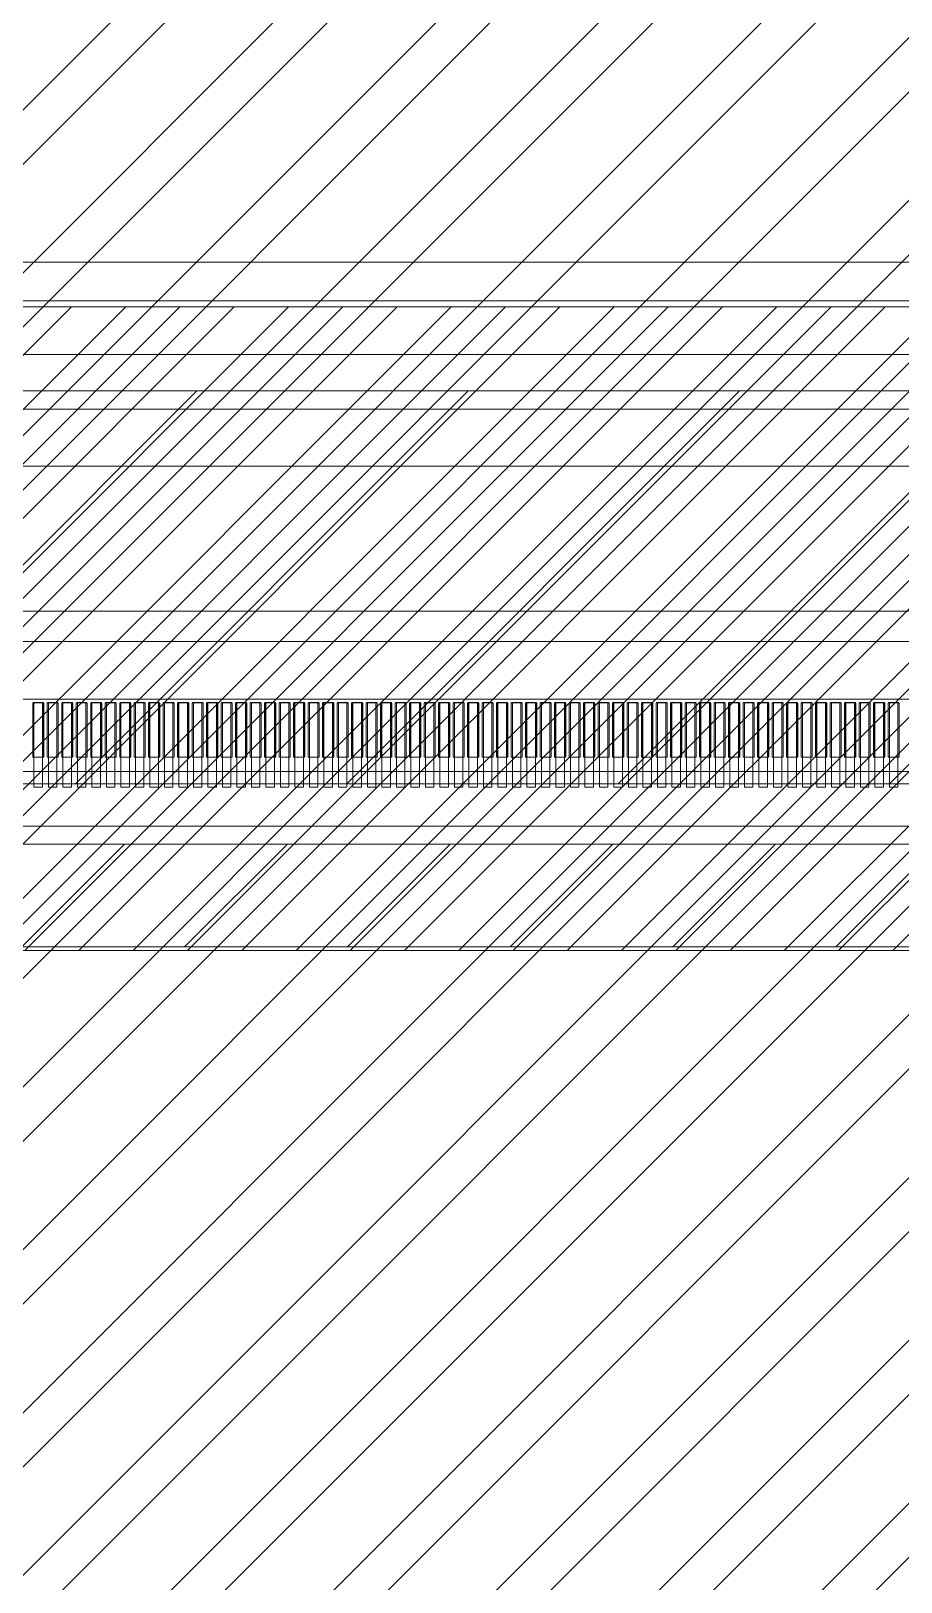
# Model space of a CAD drawing. Header units: millimetres. Extents: x 1065 to 1969, y -17351 to -16712.
# Drawn here: x 1408.69 to 1415.89, y -17109.19 to -17096.36 of the extents above; entities that cross this region are included whole.
import ezdxf

# ---------------------------------------------------------------- set-up
doc = ezdxf.new("R2010")
doc.units = ezdxf.units.MM
doc.layers.get('0').update_dxf_attribs({"lineweight": 20})
doc.layers.add('_', color=7, linetype='Continuous')
for name, color, linetype, lineweight in [('bl', 7, 'Continuous', 25), ('chip_btm.drawing', 9, 'Continuous', 100), ('chip_top.drawing', 3, 'Continuous', 100), ('DIM', 3, 'Continuous', 20), ('dummy.drawing', 7, 'Continuous', 100), ('epin', 13, 'Continuous', 9), ('FPC', 1, 'Continuous', 13), ('GE.drawing', 6, 'Continuous', 100), ('GE_MASK.drawing', 5, 'Continuous', 100), ('L245.P200', 19, 'Continuous', 100), ('下扩散', 201, 'Continuous', 13)]:
    doc.layers.add(name, color=color, linetype=linetype, lineweight=lineweight)

# ---------------------------------------------------------------- blocks, each defined once
blk = doc.blocks.new('*u15')
at = {"color": 2, "lineweight": 5}
for points in [[(0.395, 0.349), (0.325, 0.349), (0.325, -0.351), (0.395, -0.351)], [(0.515, 0.349), (0.445, 0.349), (0.445, -0.351), (0.515, -0.351)], [(0.635, 0.349), (0.565, 0.349), (0.565, -0.351), (0.635, -0.351)], [(0.755, 0.349), (0.685, 0.349), (0.685, -0.351), (0.755, -0.351)], [(0.875, 0.349), (0.805, 0.349), (0.805, -0.351), (0.875, -0.351)], [(0.995, 0.349), (0.925, 0.349), (0.925, -0.351), (0.995, -0.351)], [(1.115, 0.349), (1.045, 0.349), (1.045, -0.351), (1.115, -0.351)], [(1.235, 0.349), (1.165, 0.349), (1.165, -0.351), (1.235, -0.351)], [(1.355, 0.349), (1.285, 0.349), (1.285, -0.351), (1.355, -0.351)], [(1.475, 0.349), (1.405, 0.349), (1.405, -0.351), (1.475, -0.351)], [(1.595, 0.349), (1.525, 0.349), (1.525, -0.351), (1.595, -0.351)], [(1.715, 0.349), (1.645, 0.349), (1.645, -0.351), (1.715, -0.351)], [(1.835, 0.349), (1.765, 0.349), (1.765, -0.351), (1.835, -0.351)], [(1.955, 0.349), (1.885, 0.349), (1.885, -0.351), (1.955, -0.351)], [(2.075, 0.349), (2.005, 0.349), (2.005, -0.351), (2.075, -0.351)], [(2.195, 0.349), (2.125, 0.349), (2.125, -0.351), (2.195, -0.351)], [(2.315, 0.349), (2.245, 0.349), (2.245, -0.351), (2.315, -0.351)], [(2.435, 0.349), (2.365, 0.349), (2.365, -0.351), (2.435, -0.351)], [(2.555, 0.349), (2.485, 0.349), (2.485, -0.351), (2.555, -0.351)], [(2.675, 0.349), (2.605, 0.349), (2.605, -0.351), (2.675, -0.351)], [(2.795, 0.349), (2.725, 0.349), (2.725, -0.351), (2.795, -0.351)], [(2.915, 0.349), (2.845, 0.349), (2.845, -0.351), (2.915, -0.351)], [(3.035, 0.349), (2.965, 0.349), (2.965, -0.351), (3.035, -0.351)], [(3.155, 0.349), (3.085, 0.349), (3.085, -0.351), (3.155, -0.351)], [(3.275, 0.349), (3.205, 0.349), (3.205, -0.351), (3.275, -0.351)], [(3.395, 0.349), (3.325, 0.349), (3.325, -0.351), (3.395, -0.351)], [(3.515, 0.349), (3.445, 0.349), (3.445, -0.351), (3.515, -0.351)], [(3.635, 0.349), (3.565, 0.349), (3.565, -0.351), (3.635, -0.351)], [(3.755, 0.349), (3.685, 0.349), (3.685, -0.351), (3.755, -0.351)], [(3.875, 0.349), (3.805, 0.349), (3.805, -0.351), (3.875, -0.351)], [(3.995, 0.349), (3.925, 0.349), (3.925, -0.351), (3.995, -0.351)], [(4.115, 0.349), (4.045, 0.349), (4.045, -0.351), (4.115, -0.351)], [(4.235, 0.349), (4.165, 0.349), (4.165, -0.351), (4.235, -0.351)], [(4.355, 0.349), (4.285, 0.349), (4.285, -0.351), (4.355, -0.351)], [(4.475, 0.349), (4.405, 0.349), (4.405, -0.351), (4.475, -0.351)], [(4.595, 0.349), (4.525, 0.349), (4.525, -0.351), (4.595, -0.351)], [(4.715, 0.349), (4.645, 0.349), (4.645, -0.351), (4.715, -0.351)], [(4.835, 0.349), (4.765, 0.349), (4.765, -0.351), (4.835, -0.351)], [(4.955, 0.349), (4.885, 0.349), (4.885, -0.351), (4.955, -0.351)], [(5.075, 0.349), (5.005, 0.349), (5.005, -0.351), (5.075, -0.351)], [(5.195, 0.349), (5.125, 0.349), (5.125, -0.351), (5.195, -0.351)], [(5.315, 0.349), (5.245, 0.349), (5.245, -0.351), (5.315, -0.351)], [(5.435, 0.349), (5.365, 0.349), (5.365, -0.351), (5.435, -0.351)], [(5.555, 0.349), (5.485, 0.349), (5.485, -0.351), (5.555, -0.351)], [(5.675, 0.349), (5.605, 0.349), (5.605, -0.351), (5.675, -0.351)], [(5.795, 0.349), (5.725, 0.349), (5.725, -0.351), (5.795, -0.351)], [(5.915, 0.349), (5.845, 0.349), (5.845, -0.351), (5.915, -0.351)], [(6.035, 0.349), (5.965, 0.349), (5.965, -0.351), (6.035, -0.351)], [(6.155, 0.349), (6.085, 0.349), (6.085, -0.351), (6.155, -0.351)], [(6.275, 0.349), (6.205, 0.349), (6.205, -0.351), (6.275, -0.351)], [(6.395, 0.349), (6.325, 0.349), (6.325, -0.351), (6.395, -0.351)], [(6.515, 0.349), (6.445, 0.349), (6.445, -0.351), (6.515, -0.351)], [(6.635, 0.349), (6.565, 0.349), (6.565, -0.351), (6.635, -0.351)], [(6.755, 0.349), (6.685, 0.349), (6.685, -0.351), (6.755, -0.351)], [(6.875, 0.349), (6.805, 0.349), (6.805, -0.351), (6.875, -0.351)], [(6.995, 0.349), (6.925, 0.349), (6.925, -0.351), (6.995, -0.351)], [(7.115, 0.349), (7.045, 0.349), (7.045, -0.351), (7.115, -0.351)], [(7.235, 0.349), (7.165, 0.349), (7.165, -0.351), (7.235, -0.351)], [(7.355, 0.349), (7.285, 0.349), (7.285, -0.351), (7.355, -0.351)], [(7.475, 0.349), (7.405, 0.349), (7.405, -0.351), (7.475, -0.351)]]:
    blk.add_lwpolyline(points, close=True, dxfattribs=at)
blk = doc.blocks.new('*u17')
at = {"color": 2, "lineweight": 5}
blk.add_lwpolyline([(-137.98, 90.177), (-0.98, 90.177), (-0.98, -130.223), (-137.98, -130.223)], close=True, dxfattribs=at)
at = {"layer": 'chip_btm.drawing', "color": 4, "linetype": 'Continuous', "lineweight": 5}
blk.add_lwpolyline([(-138.96, -134.119), (0, -134.119), (0, 91.057), (-138.96, 91.057)], close=True, dxfattribs=at)
at = {"layer": 'chip_top.drawing', "color": 125, "linetype": 'Continuous', "lineweight": 5}
blk.add_lwpolyline([(-138.96, -131.119), (0, -131.119), (0, 91.057), (-138.96, 91.057)], close=True, dxfattribs=at)
blk.add_lwpolyline([(-138.96, -131.119), (0, -131.119), (0, 91.057), (-138.96, 91.057)], close=True, dxfattribs=at)
at = {"layer": 'chip_top.drawing', "color": 4, "linetype": 'Continuous', "lineweight": 5}
blk.add_lwpolyline([(-138.96, -131.119), (0, -131.119), (0, 91.057), (-138.96, 91.057)], close=True, dxfattribs=at)
at = {"layer": 'dummy.drawing', "color": 2, "linetype": 'Continuous', "lineweight": 5}
for points in [[(-66.645, -133.999), (-66.555, -133.999), (-66.555, -133.549), (-66.645, -133.549)], [(-66.525, -133.999), (-66.435, -133.999), (-66.435, -133.549), (-66.525, -133.549)], [(-66.405, -133.999), (-66.315, -133.999), (-66.315, -133.549), (-66.405, -133.549)], [(-66.285, -133.999), (-66.195, -133.999), (-66.195, -133.549), (-66.285, -133.549)], [(-66.165, -133.999), (-66.075, -133.999), (-66.075, -133.549), (-66.165, -133.549)], [(-66.045, -133.999), (-65.955, -133.999), (-65.955, -133.549), (-66.045, -133.549)], [(-65.925, -133.999), (-65.835, -133.999), (-65.835, -133.549), (-65.925, -133.549)], [(-65.805, -133.999), (-65.715, -133.999), (-65.715, -133.549), (-65.805, -133.549)], [(-65.685, -133.999), (-65.595, -133.999), (-65.595, -133.549), (-65.685, -133.549)], [(-65.565, -133.999), (-65.475, -133.999), (-65.475, -133.549), (-65.565, -133.549)], [(-65.445, -133.999), (-65.355, -133.999), (-65.355, -133.549), (-65.445, -133.549)], [(-65.325, -133.999), (-65.235, -133.999), (-65.235, -133.549), (-65.325, -133.549)], [(-65.205, -133.999), (-65.115, -133.999), (-65.115, -133.549), (-65.205, -133.549)], [(-65.085, -133.999), (-64.995, -133.999), (-64.995, -133.549), (-65.085, -133.549)], [(-64.965, -133.999), (-64.875, -133.999), (-64.875, -133.549), (-64.965, -133.549)], [(-64.845, -133.999), (-64.755, -133.999), (-64.755, -133.549), (-64.845, -133.549)], [(-64.725, -133.999), (-64.635, -133.999), (-64.635, -133.549), (-64.725, -133.549)], [(-64.605, -133.999), (-64.515, -133.999), (-64.515, -133.549), (-64.605, -133.549)], [(-64.485, -133.999), (-64.395, -133.999), (-64.395, -133.549), (-64.485, -133.549)], [(-64.365, -133.999), (-64.275, -133.999), (-64.275, -133.549), (-64.365, -133.549)], [(-64.245, -133.999), (-64.155, -133.999), (-64.155, -133.549), (-64.245, -133.549)], [(-64.125, -133.999), (-64.035, -133.999), (-64.035, -133.549), (-64.125, -133.549)], [(-64.005, -133.999), (-63.915, -133.999), (-63.915, -133.549), (-64.005, -133.549)], [(-63.885, -133.999), (-63.795, -133.999), (-63.795, -133.549), (-63.885, -133.549)], [(-63.765, -133.999), (-63.675, -133.999), (-63.675, -133.549), (-63.765, -133.549)], [(-63.645, -133.999), (-63.555, -133.999), (-63.555, -133.549), (-63.645, -133.549)], [(-63.525, -133.999), (-63.435, -133.999), (-63.435, -133.549), (-63.525, -133.549)], [(-63.405, -133.999), (-63.315, -133.999), (-63.315, -133.549), (-63.405, -133.549)], [(-63.285, -133.999), (-63.195, -133.999), (-63.195, -133.549), (-63.285, -133.549)], [(-63.165, -133.999), (-63.075, -133.999), (-63.075, -133.549), (-63.165, -133.549)], [(-63.045, -133.999), (-62.955, -133.999), (-62.955, -133.549), (-63.045, -133.549)], [(-62.925, -133.999), (-62.835, -133.999), (-62.835, -133.549), (-62.925, -133.549)], [(-62.805, -133.999), (-62.715, -133.999), (-62.715, -133.549), (-62.805, -133.549)], [(-62.685, -133.999), (-62.595, -133.999), (-62.595, -133.549), (-62.685, -133.549)], [(-62.565, -133.999), (-62.475, -133.999), (-62.475, -133.549), (-62.565, -133.549)], [(-62.445, -133.999), (-62.355, -133.999), (-62.355, -133.549), (-62.445, -133.549)], [(-62.325, -133.999), (-62.235, -133.999), (-62.235, -133.549), (-62.325, -133.549)], [(-62.205, -133.999), (-62.115, -133.999), (-62.115, -133.549), (-62.205, -133.549)], [(-62.085, -133.999), (-61.995, -133.999), (-61.995, -133.549), (-62.085, -133.549)], [(-61.965, -133.999), (-61.875, -133.999), (-61.875, -133.549), (-61.965, -133.549)], [(-61.845, -133.999), (-61.755, -133.999), (-61.755, -133.549), (-61.845, -133.549)], [(-61.725, -133.999), (-61.635, -133.999), (-61.635, -133.549), (-61.725, -133.549)], [(-61.605, -133.999), (-61.515, -133.999), (-61.515, -133.549), (-61.605, -133.549)], [(-61.485, -133.999), (-61.395, -133.999), (-61.395, -133.549), (-61.485, -133.549)], [(-61.365, -133.999), (-61.275, -133.999), (-61.275, -133.549), (-61.365, -133.549)], [(-61.245, -133.999), (-61.155, -133.999), (-61.155, -133.549), (-61.245, -133.549)], [(-61.125, -133.999), (-61.035, -133.999), (-61.035, -133.549), (-61.125, -133.549)], [(-61.005, -133.999), (-60.915, -133.999), (-60.915, -133.549), (-61.005, -133.549)], [(-60.885, -133.999), (-60.795, -133.999), (-60.795, -133.549), (-60.885, -133.549)], [(-60.765, -133.999), (-60.675, -133.999), (-60.675, -133.549), (-60.765, -133.549)], [(-60.645, -133.999), (-60.555, -133.999), (-60.555, -133.549), (-60.645, -133.549)], [(-60.525, -133.999), (-60.435, -133.999), (-60.435, -133.549), (-60.525, -133.549)], [(-60.405, -133.999), (-60.315, -133.999), (-60.315, -133.549), (-60.405, -133.549)], [(-60.285, -133.999), (-60.195, -133.999), (-60.195, -133.549), (-60.285, -133.549)], [(-60.165, -133.999), (-60.075, -133.999), (-60.075, -133.549), (-60.165, -133.549)], [(-60.045, -133.999), (-59.955, -133.999), (-59.955, -133.549), (-60.045, -133.549)], [(-59.925, -133.999), (-59.835, -133.999), (-59.835, -133.549), (-59.925, -133.549)], [(-59.805, -133.999), (-59.715, -133.999), (-59.715, -133.549), (-59.805, -133.549)], [(-59.685, -133.999), (-59.595, -133.999), (-59.595, -133.549), (-59.685, -133.549)], [(-59.565, -133.999), (-59.475, -133.999), (-59.475, -133.549), (-59.565, -133.549)]]:
    blk.add_lwpolyline(points, close=True, dxfattribs=at)
at = {"layer": 'GE.drawing', "color": 2, "linetype": 'Continuous', "lineweight": 5}
for points in [[(-66.557, -133.999), (-66.555, -133.997), (-66.555, -133.551), (-66.557, -133.549), (-66.643, -133.549), (-66.645, -133.551), (-66.645, -133.997), (-66.643, -133.999)], [(-66.437, -133.999), (-66.435, -133.997), (-66.435, -133.551), (-66.437, -133.549), (-66.523, -133.549), (-66.525, -133.551), (-66.525, -133.997), (-66.523, -133.999)], [(-66.317, -133.999), (-66.315, -133.997), (-66.315, -133.551), (-66.317, -133.549), (-66.403, -133.549), (-66.405, -133.551), (-66.405, -133.997), (-66.403, -133.999)], [(-66.197, -133.999), (-66.195, -133.997), (-66.195, -133.551), (-66.197, -133.549), (-66.283, -133.549), (-66.285, -133.551), (-66.285, -133.997), (-66.283, -133.999)], [(-66.077, -133.999), (-66.075, -133.997), (-66.075, -133.551), (-66.077, -133.549), (-66.163, -133.549), (-66.165, -133.551), (-66.165, -133.997), (-66.163, -133.999)], [(-65.957, -133.999), (-65.955, -133.997), (-65.955, -133.551), (-65.957, -133.549), (-66.043, -133.549), (-66.045, -133.551), (-66.045, -133.997), (-66.043, -133.999)], [(-65.837, -133.999), (-65.835, -133.997), (-65.835, -133.551), (-65.837, -133.549), (-65.923, -133.549), (-65.925, -133.551), (-65.925, -133.997), (-65.923, -133.999)], [(-65.717, -133.999), (-65.715, -133.997), (-65.715, -133.551), (-65.717, -133.549), (-65.803, -133.549), (-65.805, -133.551), (-65.805, -133.997), (-65.803, -133.999)], [(-65.597, -133.999), (-65.595, -133.997), (-65.595, -133.551), (-65.597, -133.549), (-65.683, -133.549), (-65.685, -133.551), (-65.685, -133.997), (-65.683, -133.999)], [(-65.477, -133.999), (-65.475, -133.997), (-65.475, -133.551), (-65.477, -133.549), (-65.563, -133.549), (-65.565, -133.551), (-65.565, -133.997), (-65.563, -133.999)], [(-65.357, -133.999), (-65.355, -133.997), (-65.355, -133.551), (-65.357, -133.549), (-65.443, -133.549), (-65.445, -133.551), (-65.445, -133.997), (-65.443, -133.999)], [(-65.237, -133.999), (-65.235, -133.997), (-65.235, -133.551), (-65.237, -133.549), (-65.323, -133.549), (-65.325, -133.551), (-65.325, -133.997), (-65.323, -133.999)], [(-65.117, -133.999), (-65.115, -133.997), (-65.115, -133.551), (-65.117, -133.549), (-65.203, -133.549), (-65.205, -133.551), (-65.205, -133.997), (-65.203, -133.999)], [(-64.997, -133.999), (-64.995, -133.997), (-64.995, -133.551), (-64.997, -133.549), (-65.083, -133.549), (-65.085, -133.551), (-65.085, -133.997), (-65.083, -133.999)], [(-64.877, -133.999), (-64.875, -133.997), (-64.875, -133.551), (-64.877, -133.549), (-64.963, -133.549), (-64.965, -133.551), (-64.965, -133.997), (-64.963, -133.999)], [(-64.757, -133.999), (-64.755, -133.997), (-64.755, -133.551), (-64.757, -133.549), (-64.843, -133.549), (-64.845, -133.551), (-64.845, -133.997), (-64.843, -133.999)], [(-64.637, -133.999), (-64.635, -133.997), (-64.635, -133.551), (-64.637, -133.549), (-64.723, -133.549), (-64.725, -133.551), (-64.725, -133.997), (-64.723, -133.999)], [(-64.517, -133.999), (-64.515, -133.997), (-64.515, -133.551), (-64.517, -133.549), (-64.603, -133.549), (-64.605, -133.551), (-64.605, -133.997), (-64.603, -133.999)], [(-64.397, -133.999), (-64.395, -133.997), (-64.395, -133.551), (-64.397, -133.549), (-64.483, -133.549), (-64.485, -133.551), (-64.485, -133.997), (-64.483, -133.999)], [(-64.277, -133.999), (-64.275, -133.997), (-64.275, -133.551), (-64.277, -133.549), (-64.363, -133.549), (-64.365, -133.551), (-64.365, -133.997), (-64.363, -133.999)], [(-64.157, -133.999), (-64.155, -133.997), (-64.155, -133.551), (-64.157, -133.549), (-64.243, -133.549), (-64.245, -133.551), (-64.245, -133.997), (-64.243, -133.999)], [(-64.037, -133.999), (-64.035, -133.997), (-64.035, -133.551), (-64.037, -133.549), (-64.123, -133.549), (-64.125, -133.551), (-64.125, -133.997), (-64.123, -133.999)], [(-63.917, -133.999), (-63.915, -133.997), (-63.915, -133.551), (-63.917, -133.549), (-64.003, -133.549), (-64.005, -133.551), (-64.005, -133.997), (-64.003, -133.999)], [(-63.797, -133.999), (-63.795, -133.997), (-63.795, -133.551), (-63.797, -133.549), (-63.883, -133.549), (-63.885, -133.551), (-63.885, -133.997), (-63.883, -133.999)], [(-63.677, -133.999), (-63.675, -133.997), (-63.675, -133.551), (-63.677, -133.549), (-63.763, -133.549), (-63.765, -133.551), (-63.765, -133.997), (-63.763, -133.999)], [(-63.557, -133.999), (-63.555, -133.997), (-63.555, -133.551), (-63.557, -133.549), (-63.643, -133.549), (-63.645, -133.551), (-63.645, -133.997), (-63.643, -133.999)], [(-63.437, -133.999), (-63.435, -133.997), (-63.435, -133.551), (-63.437, -133.549), (-63.523, -133.549), (-63.525, -133.551), (-63.525, -133.997), (-63.523, -133.999)], [(-63.317, -133.999), (-63.315, -133.997), (-63.315, -133.551), (-63.317, -133.549), (-63.403, -133.549), (-63.405, -133.551), (-63.405, -133.997), (-63.403, -133.999)], [(-63.197, -133.999), (-63.195, -133.997), (-63.195, -133.551), (-63.197, -133.549), (-63.283, -133.549), (-63.285, -133.551), (-63.285, -133.997), (-63.283, -133.999)], [(-63.077, -133.999), (-63.075, -133.997), (-63.075, -133.551), (-63.077, -133.549), (-63.163, -133.549), (-63.165, -133.551), (-63.165, -133.997), (-63.163, -133.999)], [(-62.957, -133.999), (-62.955, -133.997), (-62.955, -133.551), (-62.957, -133.549), (-63.043, -133.549), (-63.045, -133.551), (-63.045, -133.997), (-63.043, -133.999)], [(-62.837, -133.999), (-62.835, -133.997), (-62.835, -133.551), (-62.837, -133.549), (-62.923, -133.549), (-62.925, -133.551), (-62.925, -133.997), (-62.923, -133.999)], [(-62.717, -133.999), (-62.715, -133.997), (-62.715, -133.551), (-62.717, -133.549), (-62.803, -133.549), (-62.805, -133.551), (-62.805, -133.997), (-62.803, -133.999)], [(-62.597, -133.999), (-62.595, -133.997), (-62.595, -133.551), (-62.597, -133.549), (-62.683, -133.549), (-62.685, -133.551), (-62.685, -133.997), (-62.683, -133.999)], [(-62.477, -133.999), (-62.475, -133.997), (-62.475, -133.551), (-62.477, -133.549), (-62.563, -133.549), (-62.565, -133.551), (-62.565, -133.997), (-62.563, -133.999)], [(-62.357, -133.999), (-62.355, -133.997), (-62.355, -133.551), (-62.357, -133.549), (-62.443, -133.549), (-62.445, -133.551), (-62.445, -133.997), (-62.443, -133.999)], [(-62.237, -133.999), (-62.235, -133.997), (-62.235, -133.551), (-62.237, -133.549), (-62.323, -133.549), (-62.325, -133.551), (-62.325, -133.997), (-62.323, -133.999)], [(-62.117, -133.999), (-62.115, -133.997), (-62.115, -133.551), (-62.117, -133.549), (-62.203, -133.549), (-62.205, -133.551), (-62.205, -133.997), (-62.203, -133.999)], [(-61.997, -133.999), (-61.995, -133.997), (-61.995, -133.551), (-61.997, -133.549), (-62.083, -133.549), (-62.085, -133.551), (-62.085, -133.997), (-62.083, -133.999)], [(-61.877, -133.999), (-61.875, -133.997), (-61.875, -133.551), (-61.877, -133.549), (-61.963, -133.549), (-61.965, -133.551), (-61.965, -133.997), (-61.963, -133.999)], [(-61.757, -133.999), (-61.755, -133.997), (-61.755, -133.551), (-61.757, -133.549), (-61.843, -133.549), (-61.845, -133.551), (-61.845, -133.997), (-61.843, -133.999)], [(-61.637, -133.999), (-61.635, -133.997), (-61.635, -133.551), (-61.637, -133.549), (-61.723, -133.549), (-61.725, -133.551), (-61.725, -133.997), (-61.723, -133.999)], [(-61.517, -133.999), (-61.515, -133.997), (-61.515, -133.551), (-61.517, -133.549), (-61.603, -133.549), (-61.605, -133.551), (-61.605, -133.997), (-61.603, -133.999)], [(-61.397, -133.999), (-61.395, -133.997), (-61.395, -133.551), (-61.397, -133.549), (-61.483, -133.549), (-61.485, -133.551), (-61.485, -133.997), (-61.483, -133.999)], [(-61.277, -133.999), (-61.275, -133.997), (-61.275, -133.551), (-61.277, -133.549), (-61.363, -133.549), (-61.365, -133.551), (-61.365, -133.997), (-61.363, -133.999)], [(-61.157, -133.999), (-61.155, -133.997), (-61.155, -133.551), (-61.157, -133.549), (-61.243, -133.549), (-61.245, -133.551), (-61.245, -133.997), (-61.243, -133.999)], [(-61.037, -133.999), (-61.035, -133.997), (-61.035, -133.551), (-61.037, -133.549), (-61.123, -133.549), (-61.125, -133.551), (-61.125, -133.997), (-61.123, -133.999)], [(-60.917, -133.999), (-60.915, -133.997), (-60.915, -133.551), (-60.917, -133.549), (-61.003, -133.549), (-61.005, -133.551), (-61.005, -133.997), (-61.003, -133.999)], [(-60.797, -133.999), (-60.795, -133.997), (-60.795, -133.551), (-60.797, -133.549), (-60.883, -133.549), (-60.885, -133.551), (-60.885, -133.997), (-60.883, -133.999)], [(-60.677, -133.999), (-60.675, -133.997), (-60.675, -133.551), (-60.677, -133.549), (-60.763, -133.549), (-60.765, -133.551), (-60.765, -133.997), (-60.763, -133.999)], [(-60.557, -133.999), (-60.555, -133.997), (-60.555, -133.551), (-60.557, -133.549), (-60.643, -133.549), (-60.645, -133.551), (-60.645, -133.997), (-60.643, -133.999)], [(-60.437, -133.999), (-60.435, -133.997), (-60.435, -133.551), (-60.437, -133.549), (-60.523, -133.549), (-60.525, -133.551), (-60.525, -133.997), (-60.523, -133.999)], [(-60.317, -133.999), (-60.315, -133.997), (-60.315, -133.551), (-60.317, -133.549), (-60.403, -133.549), (-60.405, -133.551), (-60.405, -133.997), (-60.403, -133.999)], [(-60.197, -133.999), (-60.195, -133.997), (-60.195, -133.551), (-60.197, -133.549), (-60.283, -133.549), (-60.285, -133.551), (-60.285, -133.997), (-60.283, -133.999)], [(-60.077, -133.999), (-60.075, -133.997), (-60.075, -133.551), (-60.077, -133.549), (-60.163, -133.549), (-60.165, -133.551), (-60.165, -133.997), (-60.163, -133.999)], [(-59.957, -133.999), (-59.955, -133.997), (-59.955, -133.551), (-59.957, -133.549), (-60.043, -133.549), (-60.045, -133.551), (-60.045, -133.997), (-60.043, -133.999)], [(-59.837, -133.999), (-59.835, -133.997), (-59.835, -133.551), (-59.837, -133.549), (-59.923, -133.549), (-59.925, -133.551), (-59.925, -133.997), (-59.923, -133.999)], [(-59.717, -133.999), (-59.715, -133.997), (-59.715, -133.551), (-59.717, -133.549), (-59.803, -133.549), (-59.805, -133.551), (-59.805, -133.997), (-59.803, -133.999)], [(-59.597, -133.999), (-59.595, -133.997), (-59.595, -133.551), (-59.597, -133.549), (-59.683, -133.549), (-59.685, -133.551), (-59.685, -133.997), (-59.683, -133.999)], [(-59.477, -133.999), (-59.475, -133.997), (-59.475, -133.551), (-59.477, -133.549), (-59.563, -133.549), (-59.565, -133.551), (-59.565, -133.997), (-59.563, -133.999)]]:
    blk.add_lwpolyline(points, close=True, dxfattribs=at)
at = {"layer": 'GE_MASK.drawing', "color": 2, "linetype": 'Continuous', "lineweight": 5}
for points in [[(-66.557, -133.548), (-66.643, -133.548), (-66.646, -133.551), (-66.646, -133.998), (-66.643, -134), (-66.557, -134), (-66.554, -133.998), (-66.554, -133.551)], [(-66.437, -133.548), (-66.523, -133.548), (-66.526, -133.551), (-66.526, -133.998), (-66.523, -134), (-66.437, -134), (-66.434, -133.998), (-66.434, -133.551)], [(-66.317, -133.548), (-66.403, -133.548), (-66.406, -133.551), (-66.406, -133.998), (-66.403, -134), (-66.317, -134), (-66.314, -133.998), (-66.314, -133.551)], [(-66.197, -133.548), (-66.283, -133.548), (-66.286, -133.551), (-66.286, -133.998), (-66.283, -134), (-66.197, -134), (-66.194, -133.998), (-66.194, -133.551)], [(-66.077, -133.548), (-66.163, -133.548), (-66.166, -133.551), (-66.166, -133.998), (-66.163, -134), (-66.077, -134), (-66.074, -133.998), (-66.074, -133.551)], [(-65.957, -133.548), (-66.043, -133.548), (-66.046, -133.551), (-66.046, -133.998), (-66.043, -134), (-65.957, -134), (-65.954, -133.998), (-65.954, -133.551)], [(-65.837, -133.548), (-65.923, -133.548), (-65.926, -133.551), (-65.926, -133.998), (-65.923, -134), (-65.837, -134), (-65.834, -133.998), (-65.834, -133.551)], [(-65.717, -133.548), (-65.803, -133.548), (-65.806, -133.551), (-65.806, -133.998), (-65.803, -134), (-65.717, -134), (-65.714, -133.998), (-65.714, -133.551)], [(-65.597, -133.548), (-65.683, -133.548), (-65.686, -133.551), (-65.686, -133.998), (-65.683, -134), (-65.597, -134), (-65.594, -133.998), (-65.594, -133.551)], [(-65.477, -133.548), (-65.563, -133.548), (-65.566, -133.551), (-65.566, -133.998), (-65.563, -134), (-65.477, -134), (-65.474, -133.998), (-65.474, -133.551)], [(-65.357, -133.548), (-65.443, -133.548), (-65.446, -133.551), (-65.446, -133.998), (-65.443, -134), (-65.357, -134), (-65.354, -133.998), (-65.354, -133.551)], [(-65.237, -133.548), (-65.323, -133.548), (-65.326, -133.551), (-65.326, -133.998), (-65.323, -134), (-65.237, -134), (-65.234, -133.998), (-65.234, -133.551)], [(-65.117, -133.548), (-65.203, -133.548), (-65.206, -133.551), (-65.206, -133.998), (-65.203, -134), (-65.117, -134), (-65.114, -133.998), (-65.114, -133.551)], [(-64.997, -133.548), (-65.083, -133.548), (-65.086, -133.551), (-65.086, -133.998), (-65.083, -134), (-64.997, -134), (-64.994, -133.998), (-64.994, -133.551)], [(-64.877, -133.548), (-64.963, -133.548), (-64.966, -133.551), (-64.966, -133.998), (-64.963, -134), (-64.877, -134), (-64.874, -133.998), (-64.874, -133.551)], [(-64.757, -133.548), (-64.843, -133.548), (-64.846, -133.551), (-64.846, -133.998), (-64.843, -134), (-64.757, -134), (-64.754, -133.998), (-64.754, -133.551)], [(-64.637, -133.548), (-64.723, -133.548), (-64.726, -133.551), (-64.726, -133.998), (-64.723, -134), (-64.637, -134), (-64.634, -133.998), (-64.634, -133.551)], [(-64.517, -133.548), (-64.603, -133.548), (-64.606, -133.551), (-64.606, -133.998), (-64.603, -134), (-64.517, -134), (-64.514, -133.998), (-64.514, -133.551)], [(-64.397, -133.548), (-64.483, -133.548), (-64.486, -133.551), (-64.486, -133.998), (-64.483, -134), (-64.397, -134), (-64.394, -133.998), (-64.394, -133.551)], [(-64.277, -133.548), (-64.363, -133.548), (-64.366, -133.551), (-64.366, -133.998), (-64.363, -134), (-64.277, -134), (-64.274, -133.998), (-64.274, -133.551)], [(-64.157, -133.548), (-64.243, -133.548), (-64.246, -133.551), (-64.246, -133.998), (-64.243, -134), (-64.157, -134), (-64.154, -133.998), (-64.154, -133.551)], [(-64.037, -133.548), (-64.123, -133.548), (-64.126, -133.551), (-64.126, -133.998), (-64.123, -134), (-64.037, -134), (-64.034, -133.998), (-64.034, -133.551)], [(-63.917, -133.548), (-64.003, -133.548), (-64.006, -133.551), (-64.006, -133.998), (-64.003, -134), (-63.917, -134), (-63.914, -133.998), (-63.914, -133.551)], [(-63.797, -133.548), (-63.883, -133.548), (-63.886, -133.551), (-63.886, -133.998), (-63.883, -134), (-63.797, -134), (-63.794, -133.998), (-63.794, -133.551)], [(-63.677, -133.548), (-63.763, -133.548), (-63.766, -133.551), (-63.766, -133.998), (-63.763, -134), (-63.677, -134), (-63.674, -133.998), (-63.674, -133.551)], [(-63.557, -133.548), (-63.643, -133.548), (-63.646, -133.551), (-63.646, -133.998), (-63.643, -134), (-63.557, -134), (-63.554, -133.998), (-63.554, -133.551)], [(-63.437, -133.548), (-63.523, -133.548), (-63.526, -133.551), (-63.526, -133.998), (-63.523, -134), (-63.437, -134), (-63.434, -133.998), (-63.434, -133.551)], [(-63.317, -133.548), (-63.403, -133.548), (-63.406, -133.551), (-63.406, -133.998), (-63.403, -134), (-63.317, -134), (-63.314, -133.998), (-63.314, -133.551)], [(-63.197, -133.548), (-63.283, -133.548), (-63.286, -133.551), (-63.286, -133.998), (-63.283, -134), (-63.197, -134), (-63.194, -133.998), (-63.194, -133.551)], [(-63.077, -133.548), (-63.163, -133.548), (-63.166, -133.551), (-63.166, -133.998), (-63.163, -134), (-63.077, -134), (-63.074, -133.998), (-63.074, -133.551)], [(-62.957, -133.548), (-63.043, -133.548), (-63.046, -133.551), (-63.046, -133.998), (-63.043, -134), (-62.957, -134), (-62.954, -133.998), (-62.954, -133.551)], [(-62.837, -133.548), (-62.923, -133.548), (-62.926, -133.551), (-62.926, -133.998), (-62.923, -134), (-62.837, -134), (-62.834, -133.998), (-62.834, -133.551)], [(-62.717, -133.548), (-62.803, -133.548), (-62.806, -133.551), (-62.806, -133.998), (-62.803, -134), (-62.717, -134), (-62.714, -133.998), (-62.714, -133.551)], [(-62.597, -133.548), (-62.683, -133.548), (-62.686, -133.551), (-62.686, -133.998), (-62.683, -134), (-62.597, -134), (-62.594, -133.998), (-62.594, -133.551)], [(-62.477, -133.548), (-62.563, -133.548), (-62.566, -133.551), (-62.566, -133.998), (-62.563, -134), (-62.477, -134), (-62.474, -133.998), (-62.474, -133.551)], [(-62.357, -133.548), (-62.443, -133.548), (-62.446, -133.551), (-62.446, -133.998), (-62.443, -134), (-62.357, -134), (-62.354, -133.998), (-62.354, -133.551)], [(-62.237, -133.548), (-62.323, -133.548), (-62.326, -133.551), (-62.326, -133.998), (-62.323, -134), (-62.237, -134), (-62.234, -133.998), (-62.234, -133.551)], [(-62.117, -133.548), (-62.203, -133.548), (-62.206, -133.551), (-62.206, -133.998), (-62.203, -134), (-62.117, -134), (-62.114, -133.998), (-62.114, -133.551)], [(-61.997, -133.548), (-62.083, -133.548), (-62.086, -133.551), (-62.086, -133.998), (-62.083, -134), (-61.997, -134), (-61.994, -133.998), (-61.994, -133.551)], [(-61.877, -133.548), (-61.963, -133.548), (-61.966, -133.551), (-61.966, -133.998), (-61.963, -134), (-61.877, -134), (-61.874, -133.998), (-61.874, -133.551)], [(-61.757, -133.548), (-61.843, -133.548), (-61.846, -133.551), (-61.846, -133.998), (-61.843, -134), (-61.757, -134), (-61.754, -133.998), (-61.754, -133.551)], [(-61.637, -133.548), (-61.723, -133.548), (-61.726, -133.551), (-61.726, -133.998), (-61.723, -134), (-61.637, -134), (-61.634, -133.998), (-61.634, -133.551)], [(-61.517, -133.548), (-61.603, -133.548), (-61.606, -133.551), (-61.606, -133.998), (-61.603, -134), (-61.517, -134), (-61.514, -133.998), (-61.514, -133.551)], [(-61.397, -133.548), (-61.483, -133.548), (-61.486, -133.551), (-61.486, -133.998), (-61.483, -134), (-61.397, -134), (-61.394, -133.998), (-61.394, -133.551)], [(-61.277, -133.548), (-61.363, -133.548), (-61.366, -133.551), (-61.366, -133.998), (-61.363, -134), (-61.277, -134), (-61.274, -133.998), (-61.274, -133.551)], [(-61.157, -133.548), (-61.243, -133.548), (-61.246, -133.551), (-61.246, -133.998), (-61.243, -134), (-61.157, -134), (-61.154, -133.998), (-61.154, -133.551)], [(-61.037, -133.548), (-61.123, -133.548), (-61.126, -133.551), (-61.126, -133.998), (-61.123, -134), (-61.037, -134), (-61.034, -133.998), (-61.034, -133.551)], [(-60.917, -133.548), (-61.003, -133.548), (-61.006, -133.551), (-61.006, -133.998), (-61.003, -134), (-60.917, -134), (-60.914, -133.998), (-60.914, -133.551)], [(-60.797, -133.548), (-60.883, -133.548), (-60.886, -133.551), (-60.886, -133.998), (-60.883, -134), (-60.797, -134), (-60.794, -133.998), (-60.794, -133.551)], [(-60.677, -133.548), (-60.763, -133.548), (-60.766, -133.551), (-60.766, -133.998), (-60.763, -134), (-60.677, -134), (-60.674, -133.998), (-60.674, -133.551)], [(-60.557, -133.548), (-60.643, -133.548), (-60.646, -133.551), (-60.646, -133.998), (-60.643, -134), (-60.557, -134), (-60.554, -133.998), (-60.554, -133.551)], [(-60.437, -133.548), (-60.523, -133.548), (-60.526, -133.551), (-60.526, -133.998), (-60.523, -134), (-60.437, -134), (-60.434, -133.998), (-60.434, -133.551)], [(-60.317, -133.548), (-60.403, -133.548), (-60.406, -133.551), (-60.406, -133.998), (-60.403, -134), (-60.317, -134), (-60.314, -133.998), (-60.314, -133.551)], [(-60.197, -133.548), (-60.283, -133.548), (-60.286, -133.551), (-60.286, -133.998), (-60.283, -134), (-60.197, -134), (-60.194, -133.998), (-60.194, -133.551)], [(-60.077, -133.548), (-60.163, -133.548), (-60.166, -133.551), (-60.166, -133.998), (-60.163, -134), (-60.077, -134), (-60.074, -133.998), (-60.074, -133.551)], [(-59.957, -133.548), (-60.043, -133.548), (-60.046, -133.551), (-60.046, -133.998), (-60.043, -134), (-59.957, -134), (-59.954, -133.998), (-59.954, -133.551)], [(-59.837, -133.548), (-59.923, -133.548), (-59.926, -133.551), (-59.926, -133.998), (-59.923, -134), (-59.837, -134), (-59.834, -133.998), (-59.834, -133.551)], [(-59.717, -133.548), (-59.803, -133.548), (-59.806, -133.551), (-59.806, -133.998), (-59.803, -134), (-59.717, -134), (-59.714, -133.998), (-59.714, -133.551)], [(-59.597, -133.548), (-59.683, -133.548), (-59.686, -133.551), (-59.686, -133.998), (-59.683, -134), (-59.597, -134), (-59.594, -133.998), (-59.594, -133.551)], [(-59.477, -133.548), (-59.563, -133.548), (-59.566, -133.551), (-59.566, -133.998), (-59.563, -134), (-59.477, -134), (-59.474, -133.998), (-59.474, -133.551)]]:
    blk.add_lwpolyline(points, close=True, dxfattribs=at)
at = {"layer": 'L245.P200', "color": 4, "linetype": 'Continuous', "lineweight": 5}
blk.add_lwpolyline([(-85.617, -132.792), (-53.343, -132.792), (-53.343, -131.592), (-85.617, -131.592)], close=True, dxfattribs=at)
at = {"lineweight": 5}
blk.add_blockref('*u15', (-66.96, -133.897), dxfattribs=at)

msp = doc.modelspace()

# ---------------------------------------------------------------- hatches: boundary and pattern name
h = msp.add_hatch()
h.set_pattern_fill('ANSI32', color=8, scale=0.1)
h.set_pattern_definition([(45, (-455.9367, 11.4647), (-0.67351921, 0.67351921), []), (45, (-455.4877, 11.4647), (-0.67351921, 0.67351921), [])])
h.paths.add_polyline_path([(1485.871, -16867.397, 0.414214), (1480.871, -16862.397), (1330.871, -16862.397, 0.414214), (1325.871, -16867.397), (1325.871, -17107.397, 0.414214), (1330.871, -17112.397), (1480.871, -17112.397, 0.414214), (1485.871, -17107.397)])
h.paths.add_polyline_path([(1473.871, -17095.997), (1337.871, -17095.997), (1337.871, -16878.797), (1473.871, -16878.797)], flags=16)
at = {"lineweight": 5}
h = msp.add_hatch(dxfattribs=at)
h.set_pattern_fill('ANSI31', color=5, scale=0.1)
h.set_pattern_definition([(45, (-478.47855, 802.74867), (-0.224506403, 0.224506403), [])])
h.paths.add_polyline_path([(1438.608, -17103.965), (1439.21, -17103.569), (1475.501, -17103.569, 0.414214), (1476.031, -17103.039), (1476.031, -16877.159, 0.414214), (1475.501, -16876.629), (1336.241, -16876.629, 0.414214), (1335.711, -16877.159), (1335.711, -17103.039, 0.414214), (1336.241, -17103.569), (1341.071, -17103.569), (1386.871, -17103.569), (1387.473, -17103.965)])
h.paths.add_polyline_path([(1337.321, -17098.639), (1337.321, -16878.139), (1474.421, -16878.139), (1474.421, -17098.639)], flags=16)
at = {"ltscale": 100}
h = msp.add_hatch(dxfattribs=at)
h.set_pattern_fill('ANSI31', color=3, scale=0.3)
h.set_pattern_definition([(45, (7349.7901, -40277.6489), (-0.67351921, 0.67351921), [])])
h.paths.add_polyline_path([(1402.27, -17107.383), (1409.455, -17107.383), (1409.455, -17104.488), (1402.27, -17104.488)], flags=24)
edge = h.paths.add_edge_path()
edge.add_line((1389.406, -17103.935), (1422.336, -17103.935))
edge.add_line((1422.336, -17103.935), (1422.336, -17103.585))
edge.add_arc((1421.836, -17103.585), 0.5, 0, 90)
edge.add_line((1421.836, -17103.085), (1389.906, -17103.085))
edge.add_arc((1389.906, -17103.585), 0.5, 90, 180)
edge.add_line((1389.406, -17103.585), (1389.406, -17103.935))
at = {"layer": 'DIM'}
h = msp.add_hatch(dxfattribs=at)
h.set_pattern_fill('ANSI31', color=2, scale=0.5, style=0)
h.set_pattern_definition([(45, (-2821.6551, -8246.8216), (-1.12253202, 1.12253202), [])])
h.paths.add_polyline_path([(1475.381, -17102.585), (1475.381, -17099.335), (1336.361, -17099.335), (1336.361, -17102.585)])

# ---------------------------------------------------------------- linework, layer by layer
at = {"color": 5, "lineweight": 5}
msp.add_line((1438.608, -17103.965), (1387.473, -17103.965), dxfattribs=at)
at = {"color": 30, "lineweight": 5}
msp.add_line((1388.606, -17103.935), (1423.136, -17103.935), dxfattribs=at)
at = {"color": 5, "lineweight": 5}
msp.add_lwpolyline([(1337.321, -16878.139), (1474.421, -16878.139), (1474.421, -17098.639), (1337.321, -17098.639)], close=True, dxfattribs=at)
at = {"color": 5}
msp.add_lwpolyline([(1336.361, -17095.485), (1336.361, -17102.585), (1475.381, -17102.585), (1475.381, -17095.485)], dxfattribs=at)
at = {"color": 30}
msp.add_lwpolyline([(1423.136, -17103.935), (1423.136, -17102.085, 0.414214), (1422.936, -17101.885), (1388.806, -17101.885, 0.414214), (1388.606, -17102.085), (1388.606, -17103.935)], format="xyb", dxfattribs=at)
at = {"layer": '_', "color": 142, "linetype": 'Continuous', "lineweight": 0}
for p, q in [((1471.701, -17099.335), (1340.041, -17099.335)), ((1341.041, -17102.935), (1470.701, -17102.935))]:
    msp.add_line(p, q, dxfattribs=at)
at = {"layer": 'bl', "color": 2, "lineweight": 5}
msp.add_line((1336.361, -17099.335), (1475.381, -17099.335), dxfattribs=at)
at = {"layer": 'epin', "color": 3}
msp.add_lwpolyline([(1389.406, -17103.935), (1389.406, -17103.585, -0.414214), (1389.906, -17103.085), (1421.836, -17103.085, -0.414214), (1422.336, -17103.585), (1422.336, -17103.935)], format="xyb", dxfattribs=at)
at = {"layer": 'FPC'}
for p, q in [((1474.501, -17098.269), (1337.241, -17098.269)), ((1337.291, -17101.409), (1433.469, -17101.409))]:
    msp.add_line(p, q, dxfattribs=at)
at = {"layer": '下扩散'}
msp.add_lwpolyline([(1474.501, -16878.159), (1337.241, -16878.159), (1337.241, -17099.035), (1474.501, -17099.035)], close=True, dxfattribs=at)

# ---------------------------------------------------------------- block references
at = {"lineweight": 5}
msp.add_blockref('*u17', (1475.351, -16968.366), dxfattribs=at)

doc.saveas('drawing.dxf')
